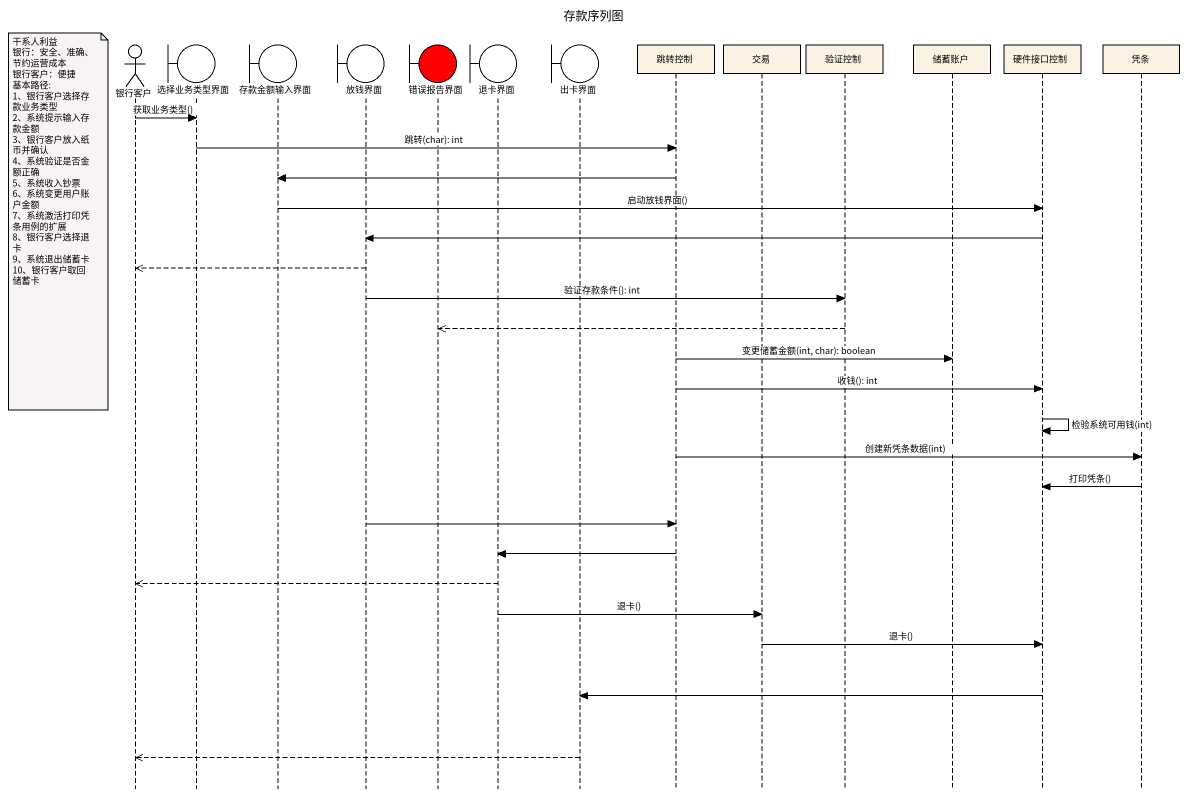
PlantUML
@startuml
title 存款序列图
hide footbox
actor 银行客户
boundary 选择业务类型界面
boundary 存款金额输入界面
boundary 放钱界面
boundary 错误报告界面 #FF0000
boundary 退卡界面
boundary 出卡界面
participant 跳转控制
participant 交易
participant 验证控制
participant 储蓄账户
participant 硬件接口控制
participant 凭条

银行客户 -> 选择业务类型界面 : 获取业务类型()
选择业务类型界面 -> 跳转控制 : 跳转(char): int
跳转控制 -> 存款金额输入界面
存款金额输入界面 -> 硬件接口控制 : 启动放钱界面()
note left of 银行客户
  干系人利益
  银行：安全、准确、节约运营成本
  银行客户：便捷
  基本路径:
  1、银行客户选择存款业务类型
  2、系统提示输入存款金额
  3、银行客户放入纸币并确认
  4、系统验证是否金额正确
  5、系统收入钞票
  6、系统变更用户账户金额
  7、系统激活打印凭条用例的扩展
  8、银行客户选择退卡
  9、系统退出储蓄卡
  10、银行客户取回储蓄卡
end note
硬件接口控制 -> 放钱界面
放钱界面 -->> 银行客户
放钱界面 -> 验证控制 : 验证存款条件(): int
验证控制 -->> 错误报告界面
跳转控制 -> 储蓄账户 : 变更储蓄金额(int, char): boolean
跳转控制 -> 硬件接口控制 : 收钱(): int
硬件接口控制 -> 硬件接口控制 : 检验系统可用钱(int)
跳转控制 -> 凭条 : 创建新凭条数据(int)
凭条 -> 硬件接口控制 : 打印凭条()
放钱界面 -> 跳转控制
跳转控制 -> 退卡界面
退卡界面 -->> 银行客户
退卡界面 -> 交易 : 退卡()
交易 -> 硬件接口控制 : 退卡()
硬件接口控制 -> 出卡界面
出卡界面 -->> 银行客户
@enduml
